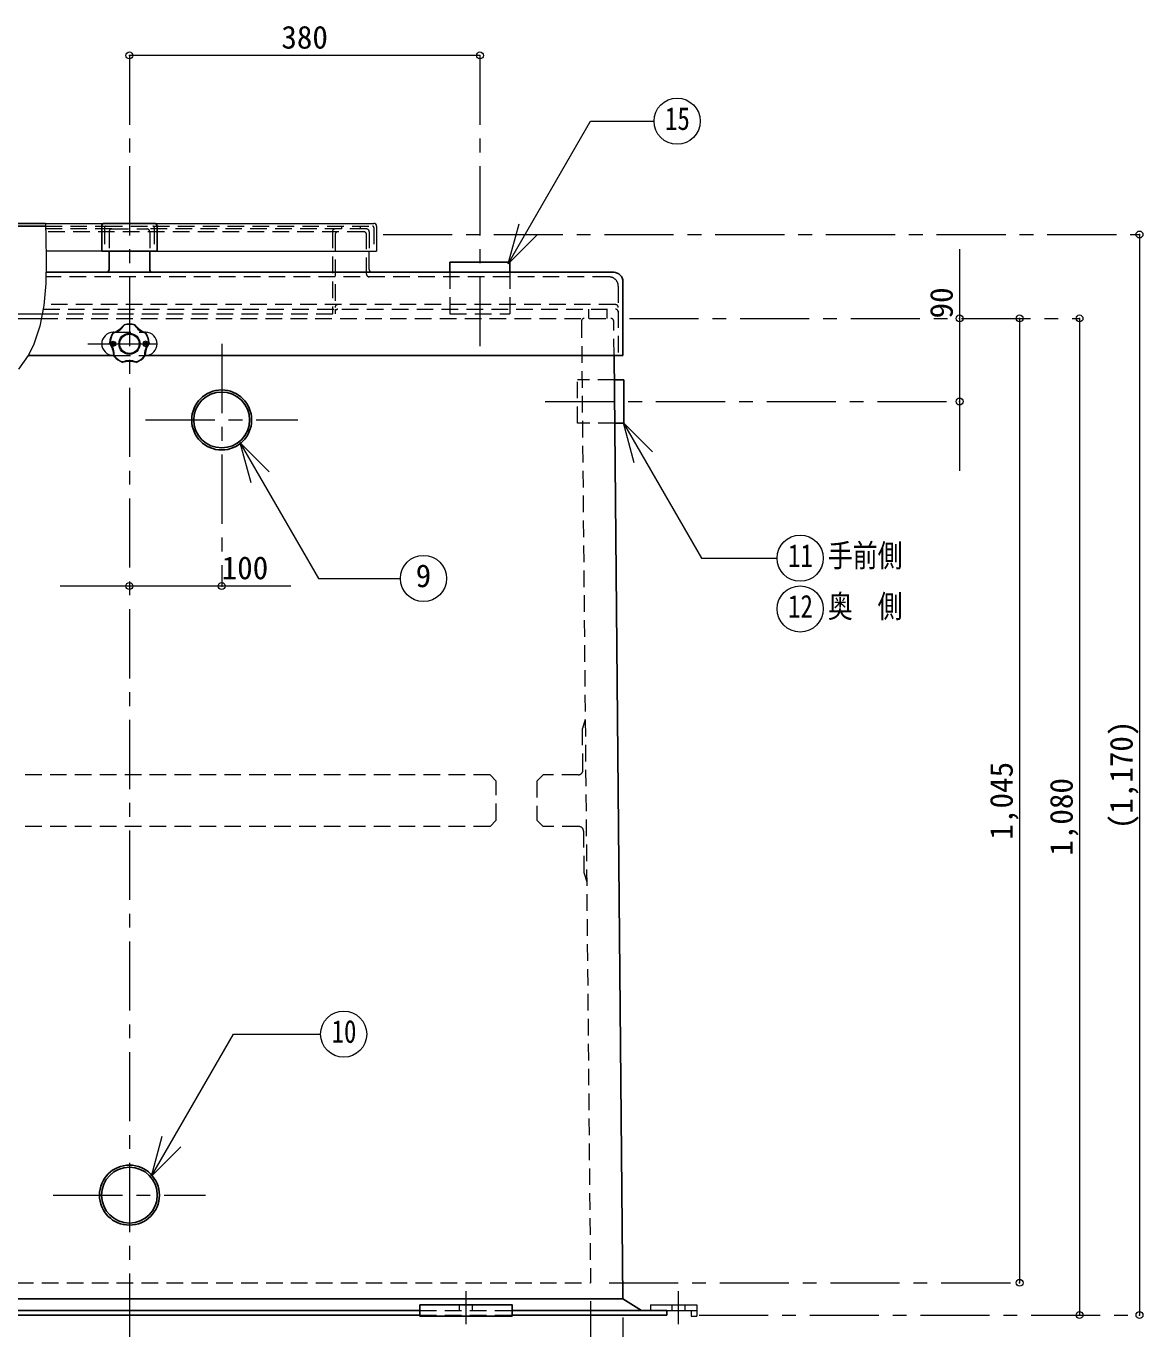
# Model space of a CAD drawing. Units: millimetres, scale not verified. Extents: x -3068 to 3007, y -2202 to 2013.
# Drawn here: x -143 to 1068, y -1432 to -20 of the extents above; entities that cross this region are included whole.
import ezdxf
from ezdxf.enums import TextEntityAlignment as Align

# ---------------------------------------------------------------- set-up
doc = ezdxf.new("R2010")
doc.units = ezdxf.units.MM
doc.header["$LTSCALE"] = 15
doc.header["$PDMODE"] = 32
doc.header["$PDSIZE"] = 7.5
doc.linetypes.add('CHAIN1', pattern=[8, 5, -1, 1, -1])
doc.linetypes.add('DASHED1', pattern=[1.8, 1.2, -0.6])
doc.layers.add('0-0____1', color=7, linetype='Continuous', lineweight=18)
doc.styles.add('ＭＳ ゴシック', font='')
doc.styles.get('ＭＳ ゴシック').set_extended_font_data('MS Gothic')

msp = doc.modelspace()

# ---------------------------------------------------------------- linework, layer by layer
at = {"layer": '0-0____1', "color": 4, "linetype": 'CHAIN1', "lineweight": 9}
for p, q in [((-30.9, -52.12), (-30.9, -1492.12)), ((349.1, -52.12), (349.1, -367.12)), ((244.1, -246.12), (1064.1, -246.12)), ((511.1, -337.12), (999.1, -337.12)), ((-75.9, -364.62), (14.1, -364.62)), ((69.1, -364.62), (69.1, -627.12)), ((419.95, -427.12), (869.1, -427.12)), ((-13.4, -447.12), (151.6, -447.12)), ((-113.4, -1287.12), (51.6, -1287.12)), ((489.1, -1382.12), (934.1, -1382.12)), ((334.1, -1427.12), (334.1, -1391.12)), ((564.1, -1391.12), (564.1, -1427.12)), ((469.1, -1402.12), (469.1, -1667.12)), ((504.1, -1419.62), (504.1, -1732.12)), ((586.6, -1417.12), (1064.1, -1417.12))]:
    msp.add_line(p, q, dxfattribs=at)
at = {"layer": '0-0____1', "color": 4, "lineweight": 9}
for p, q in [((349.1, -52.12), (-30.9, -52.12)), ((1064.1, -246.12), (1064.1, -1417.12)), ((229.1, -284.12), (229.1, -264.12)), ((869.1, -262.12), (869.1, -502.12)), ((-523.93, -337.12), (-126.37, -337.12)), ((-250.9, -332.12), (-125.42, -332.12)), ((934.1, -337.12), (934.1, -1382.12)), ((999.1, -337.12), (999.1, -1417.12)), ((144.1, -627.12), (-105.9, -627.12))]:
    msp.add_line(p, q, dxfattribs=at)
at = {"layer": '0-0____1', "color": 5, "lineweight": 25}
for p, q in [((-295.9, -234.12), (-122, -234.12)), ((-294.4, -237.12), (-121.91, -237.12)), ((-60.9, -237.12), (-60.9, -264.12)), ((-57.9, -234.12), (-3.9, -234.12)), ((-0.9, -237.12), (-0.9, -264.12)), ((-0.9, -264.12), (-60.9, -264.12)), ((-52.9, -284.12), (-52.9, -264.08)), ((-8.9, -284.12), (-8.9, -264.11)), ((316.6, -276.12), (381.6, -276.12)), ((316.6, -276.12), (316.6, -287.12)), ((381.6, -276.12), (381.6, -287.12)), ((494.1, -287.12), (-121.34, -287.12)), ((504.1, -297.12), (504.1, -377.12)), ((-140.62, -377.12), (-47.79, -377.12)), ((-14.01, -377.12), (504.1, -377.12)), ((494.48, -377.12), (504.1, -1399.62)), ((494.73, -403.62), (504.95, -403.62)), ((504.95, -450.62), (504.95, -403.62)), ((495.17, -450.62), (504.95, -450.62)), ((504.1, -1399.62), (-565.9, -1399.62)), ((284.1, -1418.12), (284.1, -1406.12)), ((504.1, -1399.62), (524.1, -1412.12)), ((284.1, -1412.12), (-345.9, -1412.12)), ((284.1, -1417.12), (-345.9, -1417.12)), ((384.1, -1418.12), (284.1, -1418.12)), ((551.6, -1412.12), (384.1, -1412.12)), ((551.6, -1417.12), (384.1, -1417.12)), ((551.6, -1412.12), (551.6, -1417.12))]:
    msp.add_line(p, q, dxfattribs=at)
at = {"layer": '0-0____1'}
for p, q in [((-122, -234.12), (-57.9, -234.12)), ((-3.9, -234.12), (234.1, -234.12)), ((237.1, -237.12), (237.1, -264.12)), ((379.82, -277.98), (391.47, -234.51)), ((379.82, -277.98), (411.64, -246.16)), ((-60.9, -264.12), (-121.26, -264.12)), ((-0.9, -264.12), (237.1, -264.12)), ((-47.33, -352.12), (-48.4, -352.12)), ((-13.4, -352.12), (-14.47, -352.12)), ((504.24, -449.91), (515.88, -493.38)), ((504.24, -449.91), (536.06, -481.73)), ((504.24, -449.91), (589.11, -596.92)), ((88.93, -471.58), (120.75, -503.4)), ((88.93, -471.58), (100.57, -515.04)), ((589.11, -596.92), (671.25, -596.92)), ((-6.98, -1266.55), (4.67, -1223.08)), ((-6.98, -1266.55), (24.84, -1234.73)), ((534.1, -1406.12), (534.1, -1412.12)), ((534.1, -1406.12), (584.1, -1406.12)), ((584.1, -1406.12), (584.1, -1418.12)), ((551.6, -1412.12), (584.1, -1412.12))]:
    msp.add_line(p, q, dxfattribs=at)
at = {"layer": '0-0____1', "color": 4, "linetype": 'DASHED1', "lineweight": 9}
for p, q in [((-121.91, -237.12), (-56.4, -237.12)), ((-5.4, -237.12), (232.6, -237.12)), ((199.1, -237.12), (199.1, -240.12)), ((219.1, -237.12), (219.1, -240.12)), ((234.1, -238.62), (234.1, -264.12)), ((-49.9, -240.12), (-121.81, -240.12)), ((223.1, -243.12), (-121.72, -243.12)), ((226.1, -240.12), (-11.9, -240.12)), ((189.1, -243.12), (189.1, -332.12)), ((192.1, -246.12), (192.1, -332.12)), ((226.1, -289.12), (226.1, -246.12)), ((229.1, -243.12), (229.1, -264.12)), ((-125.42, -332.12), (192.1, -332.12)), ((466.6, -327.12), (466.6, -337.12)), ((-47.33, -352.12), (-14.47, -352.12)), ((-50.9, -362.87), (-48.4, -361.62)), ((-50.9, -362.87), (-50.9, -366.37)), ((-48.4, -367.62), (-50.9, -366.37)), ((-48.4, -361.62), (-45.9, -362.87)), ((-45.9, -366.37), (-48.4, -367.62)), ((-45.9, -362.87), (-45.9, -366.37)), ((-13.4, -361.62), (-15.9, -362.87)), ((-15.9, -362.87), (-15.9, -366.37)), ((-15.9, -366.37), (-13.4, -367.62)), ((-10.9, -362.87), (-13.4, -361.62)), ((-13.4, -367.62), (-10.9, -366.37)), ((-10.9, -362.87), (-10.9, -366.37)), ((463.19, -771.62), (460.28, -781.62)), ((460.71, -826.57), (460.28, -781.62)), ((417.54, -831.62), (410.78, -838.37)), ((455.71, -831.62), (417.54, -831.62)), ((410.78, -838.37), (410.78, -880.86)), ((410.78, -880.86), (417.54, -887.62)), ((456.33, -887.62), (417.54, -887.62)), ((461.33, -892.57), (461.75, -937.62)), ((461.75, -937.62), (464.85, -947.62)), ((557.1, -1406.12), (557.1, -1412.12)), ((571.1, -1406.12), (571.1, -1412.12))]:
    msp.add_line(p, q, dxfattribs=at)
at = {"layer": '0-0____1', "linetype": 'DASHED1'}
for p, q in [((-57.9, -238.62), (-57.9, -264.08)), ((-56.4, -237.12), (-5.4, -237.12)), ((-3.9, -238.62), (-3.9, -264.12)), ((-52.9, -243.12), (-52.9, -264.08)), ((-49.9, -240.12), (-11.9, -240.12)), ((-8.9, -243.12), (-8.9, -264.11)), ((489.1, -292.12), (-121.45, -292.12)), ((316.6, -287.12), (316.6, -332.12)), ((381.6, -287.12), (381.6, -332.12)), ((499.1, -302.12), (499.1, -377.12)), ((496.1, -322.12), (-123.6, -322.12)), ((-126.37, -337.12), (491.13, -337.12)), ((-124.47, -327.12), (496.1, -327.12)), ((316.6, -332.12), (381.6, -332.12)), ((486.6, -327.12), (486.6, -337.12)), ((459.13, -340.14), (468.93, -1382.12)), ((494.48, -377.12), (494.13, -340.09)), ((-47.79, -377.12), (-14.01, -377.12)), ((494.73, -403.62), (454.95, -403.62)), ((454.95, -450.62), (454.95, -403.62)), ((495.17, -450.62), (454.95, -450.62)), ((360.02, -831.62), (-421.83, -831.62)), ((360.02, -831.62), (366.78, -838.37)), ((366.78, -880.86), (366.78, -838.37)), ((360.02, -887.62), (-421.83, -887.62)), ((366.78, -880.86), (360.02, -887.62)), ((-530.74, -1382.12), (468.93, -1382.12)), ((327.1, -1412.12), (327.1, -1406.12)), ((341.1, -1412.12), (341.1, -1406.12)), ((284.1, -1412.12), (384.1, -1412.12)), ((284.1, -1417.12), (384.1, -1417.12))]:
    msp.add_line(p, q, dxfattribs=at)
at = {"layer": '0-0____1'}
for points in [[(379.82, -277.98), (469.07, -123.39), (537.82, -123.39)], [(-122, -234.12), (-121.54, -248.96), (-121.08, -274.33), (-121.59, -299.11), (-123.67, -322.9), (-127.94, -345.34), (-135, -366.05), (-140.62, -377.12), (-151.11, -392.07)], [(88.93, -471.58), (173.95, -618.85), (262.88, -618.85)], [(-6.98, -1266.55), (81.89, -1112.62), (176.38, -1112.62)], [(578.1, -1412.12), (578.1, -1418.12), (584.1, -1418.12)]]:
    msp.add_lwpolyline(points, dxfattribs=at)
at = {"layer": '0-0____1', "color": 5, "lineweight": 25}
msp.add_lwpolyline([(384.1, -1418.12), (384.1, -1406.12), (284.1, -1406.12)], dxfattribs=at)
at = {"layer": '0-0____1'}
for centre, radius in [((562.82, -123.39), 25), ((-30.9, -364.62), 10.5), ((696.25, -596.92), 25), ((287.88, -618.85), 25), ((696.25, -651.92), 25), ((201.38, -1112.62), 25)]:
    msp.add_circle(centre, radius, dxfattribs=at)
at = {"layer": '0-0____1', "color": 4, "linetype": 'DASHED1', "lineweight": 9}
for centre in [(-48.4, -364.62), (-13.4, -364.62)]:
    msp.add_circle(centre, 1.5, dxfattribs=at)
at = {"layer": '0-0____1', "color": 4, "lineweight": 9}
msp.add_circle((-30.9, -364.62), 11.5, dxfattribs=at)
at = {"layer": '0-0____1', "color": 5, "lineweight": 25}
for centre, radius in [((69.1, -447.12), 32.5), ((69.1, -447.12), 30.25), ((-30.9, -1287.12), 32.5), ((-30.9, -1287.12), 30.25)]:
    msp.add_circle(centre, radius, dxfattribs=at)
for centre, radius, start, end in [((-57.9, -237.12), 3, 90, 180), ((-3.9, -237.12), 3, 0, 90), ((-55.9, -284.12), 3, 270, 0), ((-5.9, -284.12), 3, 180, 270), ((494.1, -297.12), 10, 0, 90)]:
    msp.add_arc(centre, radius, start, end, dxfattribs=at)
at = {"layer": '0-0____1', "linetype": 'DASHED1'}
for centre, radius, start, end in [((-56.4, -238.62), 1.5, 90, 180), ((-5.4, -238.62), 1.5, 0, 90), ((-49.9, -243.12), 3, 90, 180), ((-11.9, -243.12), 3, 0, 90), ((489.1, -302.12), 10, 0, 90), ((496.1, -325.12), 3, 0, 90), ((462.13, -340.12), 3, 90, 180.53924), ((491.13, -340.12), 3, 0.53924, 90), ((496.1, -330.12), 3, 0, 90)]:
    msp.add_arc(centre, radius, start, end, dxfattribs=at)
at = {"layer": '0-0____1', "color": 4, "linetype": 'DASHED1', "lineweight": 9}
for centre, radius, start, end in [((232.6, -238.62), 1.5, 0, 90), ((192.1, -243.12), 3, 90, 180), ((195.1, -246.12), 3, 90, 180), ((223.1, -246.12), 3, 0, 90), ((226.1, -243.12), 3, 0, 90), ((229.1, -289.12), 3, 180, 270), ((195.1, -325.12), 3, 90, 180), ((195.1, -330.12), 3, 90, 180), ((455.71, -826.62), 5, 270, 0.53924), ((456.33, -892.62), 5, 0.53924, 90)]:
    msp.add_arc(centre, radius, start, end, dxfattribs=at)
at = {"layer": '0-0____1'}
for centre, radius, start, end in [((234.1, -237.12), 3, 0, 90), ((-48.4, -364.62), 12.5, 90, 270), ((-30.9, -364.62), 21.5, 146.5, 177.5), ((-59.74, -324.92), 29.89, 291.41115, 320.58885), ((-52.65, -334.68), 18.83, 283.0119, 328.9881), ((-30.9, -364.62), 21.5, 74.5, 105.5), ((-30.9, -364.62), 21, 74.5, 105.5), ((-9.15, -334.68), 18.83, 211.0119, 256.9881), ((-2.06, -324.92), 29.89, 219.41115, 248.58885), ((-13.4, -364.62), 12.5, 270, 90), ((-30.9, -364.62), 21.5, 2.5, 33.5), ((-77.57, -379.78), 29.89, 3.41115, 32.58885), ((-66.1, -376.05), 18.83, 355.0119, 40.9881), ((-30.9, -364.62), 21, 146.5, 177.5), ((4.29, -376.05), 18.83, 139.0119, 184.9881), ((15.77, -379.78), 29.89, 147.41115, 176.58885), ((-30.9, -364.62), 21, 2.5, 33.5), ((-30.9, -364.62), 21.5, 218.5, 249.5), ((-30.9, -364.62), 21, 218.5, 249.5), ((-30.9, -364.62), 21, 290.5, 321.5), ((-30.9, -364.62), 21.5, 290.5, 321.5), ((-30.9, -413.68), 29.89, 75.41115, 104.58885), ((-30.9, -401.62), 18.83, 67.0119, 112.9881)]:
    msp.add_arc(centre, radius, start, end, dxfattribs=at)
at = {"layer": '0-0____1', "color": 4, "lineweight": 9}
msp.add_arc((232.1, -284.12), 3, 180, 260.40593, dxfattribs=at)
at = {"layer": '0-0____1', "color": 1}
for p in [(-30.9, -52.12), (349.1, -52.12), (1064.1, -246.12), (869.1, -337.12), (934.1, -337.12), (999.1, -337.12), (869.1, -427.12), (-30.9, -627.12), (69.1, -627.12), (934.1, -1382.12), (999.1, -1417.12), (1064.1, -1417.12)]:
    msp.add_point(p, dxfattribs=at)

# ---------------------------------------------------------------- texts
at = {"layer": '0-0____1', "style": 'ＭＳ ゴシック'}
for s, p in [('380', (133.79, -52.12)), ('100', (69.1, -627.12)), ('9', (279.44, -635.72))]:
    msp.add_text(s, height=24.74, dxfattribs=at).set_placement(p, align=Align.BOTTOM_LEFT)
at = {"layer": '0-0____1', "style": 'ＭＳ ゴシック', "width": 0.8}
for s, p in [('15', (549.69, -140.26)), ('手前側', (726.25, -613.8)), ('11', (683.13, -613.8)), ('奥\u3000側', (726.25, -668.8)), ('12', (683.13, -668.8)), ('10', (188.26, -1129.49))]:
    msp.add_text(s, height=24.74, dxfattribs=at).set_placement(p, align=Align.BOTTOM_LEFT)
at = {"layer": '0-0____1', "style": 'ＭＳ ゴシック'}
for s, p in [('90', (869.1, -337.12)), ('(1,170)', (1064.1, -890.68)), ('1,045', (934.1, -901.8)), ('1,080', (999.1, -919.3))]:
    msp.add_text(s, height=24.74, rotation=90, dxfattribs=at).set_placement(p, align=Align.BOTTOM_LEFT)

doc.saveas('drawing.dxf')
